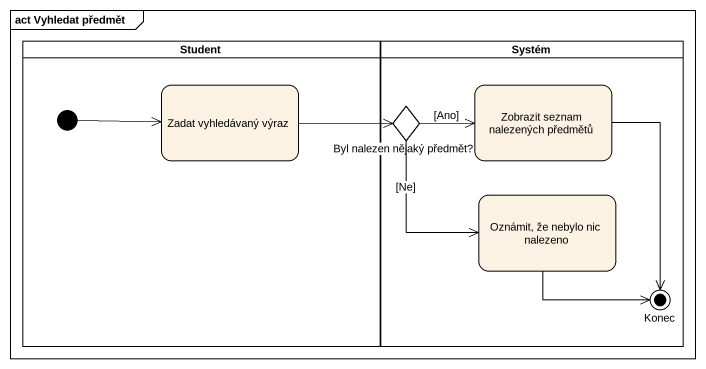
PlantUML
@startuml
mainframe act Vyhledat předmět
hide empty description
state Student <<partition>> {
  state "Zadat vyhledávaný výraz" as Zadat_vyhledávaný_výraz
  [*] -right-> Zadat_vyhledávaný_výraz
}
state Systém <<partition>> {
  state "Zobrazit seznam nalezených předmětů" as Zobrazit_seznam_nalezených
  state "Byl nalezen nějaký předmět?" as Byl_nalezen_nějaký_předmět <<choice>>
  state "Oznámit, že nebylo nic nalezeno" as Oznámit_že_nebylo_nic
  state Konec <<end>>
}
Zadat_vyhledávaný_výraz -right-> Byl_nalezen_nějaký_předmět
Zobrazit_seznam_nalezených --> Konec
Byl_nalezen_nějaký_předmět -right-> Zobrazit_seznam_nalezených : [Ano]
Byl_nalezen_nějaký_předmět --> Oznámit_že_nebylo_nic : [Ne]
Oznámit_že_nebylo_nic -right-> Konec
@enduml
